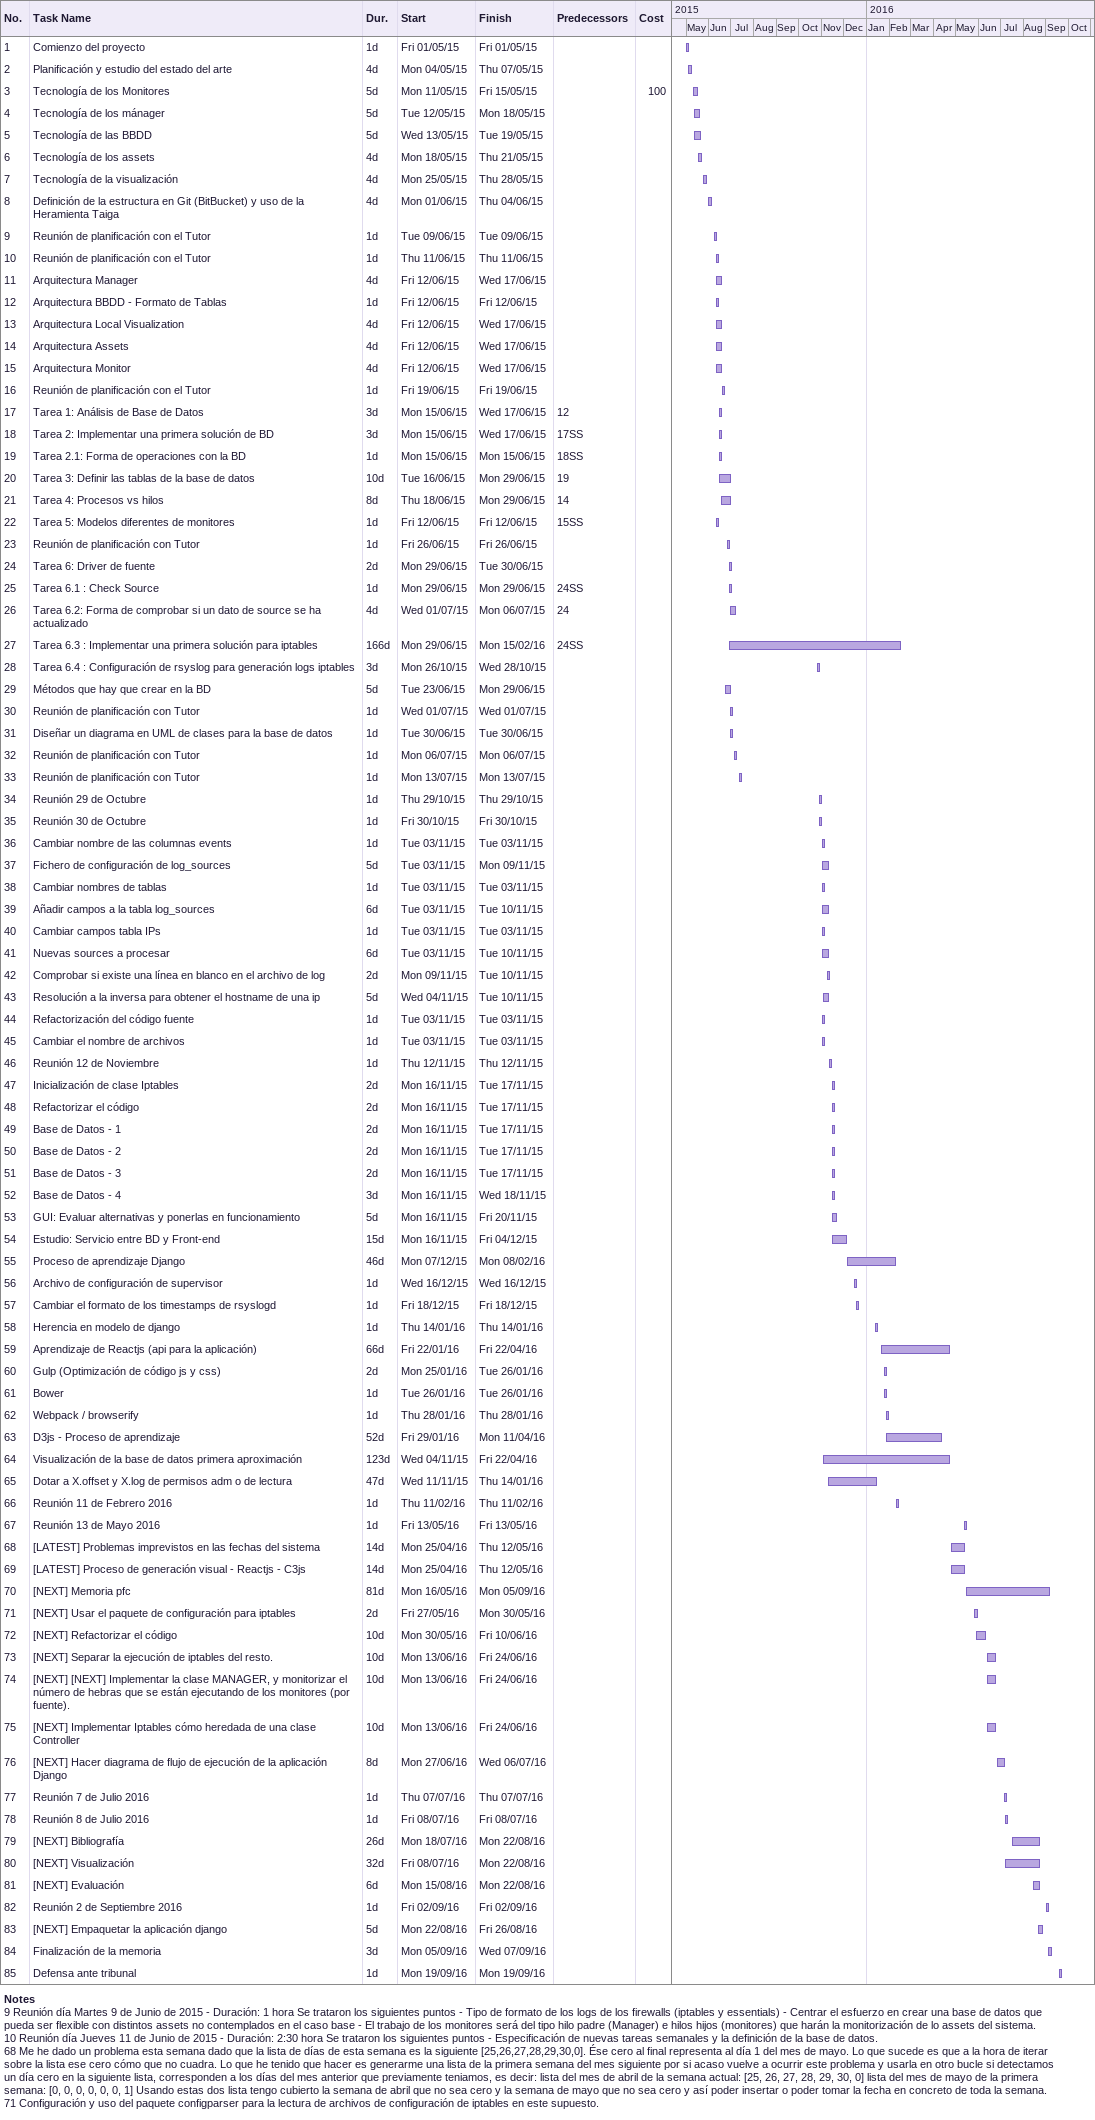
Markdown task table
| ID | Task | Duration | Start | Finish | Predecessors | Cost |
|---|---|---|---|---|---|---|
| 1 | Comienzo del proyecto | 1d | 2015-05-01 | 2015-05-01 |  |  |
| 2 | Planificación y estudio del estado del arte | 4d | 2015-05-04 | 2015-05-07 |  |  |
| 3 | Tecnología de los Monitores | 5d | 2015-05-11 | 2015-05-15 |  | 100 |
| 4 | Tecnología de los mánager | 5d | 2015-05-12 | 2015-05-18 |  |  |
| 5 | Tecnología de las BBDD | 5d | 2015-05-13 | 2015-05-19 |  |  |
| 6 | Tecnología de los assets | 4d | 2015-05-18 | 2015-05-21 |  |  |
| 7 | Tecnología de la visualización | 4d | 2015-05-25 | 2015-05-28 |  |  |
| 8 | Definición de la estructura en Git (BitBucket) y uso de la Heramienta Taiga | 4d | 2015-06-01 | 2015-06-04 |  |  |
| 9 | Reunión de planificación con el Tutor | 1d | 2015-06-09 | 2015-06-09 |  |  |
| 10 | Reunión de planificación con el Tutor | 1d | 2015-06-11 | 2015-06-11 |  |  |
| 11 | Arquitectura Manager | 4d | 2015-06-12 | 2015-06-17 |  |  |
| 12 | Arquitectura BBDD - Formato de Tablas | 1d | 2015-06-12 | 2015-06-12 |  |  |
| 13 | Arquitectura Local Visualization | 4d | 2015-06-12 | 2015-06-17 |  |  |
| 14 | Arquitectura Assets | 4d | 2015-06-12 | 2015-06-17 |  |  |
| 15 | Arquitectura Monitor | 4d | 2015-06-12 | 2015-06-17 |  |  |
| 16 | Reunión de planificación con el Tutor | 1d | 2015-06-19 | 2015-06-19 |  |  |
| 17 | Tarea 1: Análisis de Base de Datos | 3d | 2015-06-15 | 2015-06-17 | 12 |  |
| 18 | Tarea 2: Implementar una primera solución de BD | 3d | 2015-06-15 | 2015-06-17 | 17SS |  |
| 19 | Tarea 2.1: Forma de operaciones con la BD | 1d | 2015-06-15 | 2015-06-15 | 18SS |  |
| 20 | Tarea 3: Definir las tablas de la base de datos | 10d | 2015-06-16 | 2015-06-29 | 19 |  |
| 21 | Tarea 4: Procesos vs hilos | 8d | 2015-06-18 | 2015-06-29 | 14 |  |
| 22 | Tarea 5: Modelos diferentes de monitores | 1d | 2015-06-12 | 2015-06-12 | 15SS |  |
| 23 | Reunión de planificación con Tutor | 1d | 2015-06-26 | 2015-06-26 |  |  |
| 24 | Tarea 6: Driver de fuente | 2d | 2015-06-29 | 2015-06-30 |  |  |
| 25 | Tarea 6.1 : Check Source | 1d | 2015-06-29 | 2015-06-29 | 24SS |  |
| 26 | Tarea 6.2: Forma de comprobar si un dato de source se ha actualizado | 4d | 2015-07-01 | 2015-07-06 | 24 |  |
| 27 | Tarea 6.3 : Implementar una primera solución para iptables | 166d | 2015-06-29 | 2016-02-15 | 24SS |  |
| 28 | Tarea 6.4 : Configuración de rsyslog para generación logs iptables | 3d | 2015-10-26 | 2015-10-28 |  |  |
| 29 | Métodos que hay que crear en la BD | 5d | 2015-06-23 | 2015-06-29 |  |  |
| 30 | Reunión de planificación con Tutor | 1d | 2015-07-01 | 2015-07-01 |  |  |
| 31 | Diseñar un diagrama en UML de clases para la base de datos | 1d | 2015-06-30 | 2015-06-30 |  |  |
| 32 | Reunión de planificación con Tutor | 1d | 2015-07-06 | 2015-07-06 |  |  |
| 33 | Reunión de planificación con Tutor | 1d | 2015-07-13 | 2015-07-13 |  |  |
| 34 | Reunión 29 de Octubre | 1d | 2015-10-29 | 2015-10-29 |  |  |
| 35 | Reunión 30 de Octubre | 1d | 2015-10-30 | 2015-10-30 |  |  |
| 36 | Cambiar nombre de las columnas events | 1d | 2015-11-03 | 2015-11-03 |  |  |
| 37 | Fichero de configuración de log_sources | 5d | 2015-11-03 | 2015-11-09 |  |  |
| 38 | Cambiar nombres de tablas | 1d | 2015-11-03 | 2015-11-03 |  |  |
| 39 | Añadir campos a la tabla log_sources | 6d | 2015-11-03 | 2015-11-10 |  |  |
| 40 | Cambiar campos tabla IPs | 1d | 2015-11-03 | 2015-11-03 |  |  |
| 41 | Nuevas sources a procesar | 6d | 2015-11-03 | 2015-11-10 |  |  |
| 42 | Comprobar si existe una línea en blanco en el archivo de log | 2d | 2015-11-09 | 2015-11-10 |  |  |
| 43 | Resolución a la inversa para obtener el hostname de una ip | 5d | 2015-11-04 | 2015-11-10 |  |  |
| 44 | Refactorización del código fuente | 1d | 2015-11-03 | 2015-11-03 |  |  |
| 45 | Cambiar el nombre de archivos | 1d | 2015-11-03 | 2015-11-03 |  |  |
| 46 | Reunión 12 de Noviembre | 1d | 2015-11-12 | 2015-11-12 |  |  |
| 47 | Inicialización de clase Iptables | 2d | 2015-11-16 | 2015-11-17 |  |  |
| 48 | Refactorizar el código | 2d | 2015-11-16 | 2015-11-17 |  |  |
| 49 | Base de Datos - 1 | 2d | 2015-11-16 | 2015-11-17 |  |  |
| 50 | Base de Datos - 2 | 2d | 2015-11-16 | 2015-11-17 |  |  |
| 51 | Base de Datos - 3 | 2d | 2015-11-16 | 2015-11-17 |  |  |
| 52 | Base de Datos - 4 | 3d | 2015-11-16 | 2015-11-18 |  |  |
| 53 | GUI: Evaluar alternativas y ponerlas en funcionamiento | 5d | 2015-11-16 | 2015-11-20 |  |  |
| 54 | Estudio: Servicio entre BD y Front-end | 15d | 2015-11-16 | 2015-12-04 |  |  |
| 55 | Proceso de aprendizaje Django | 46d | 2015-12-07 | 2016-02-08 |  |  |
| 56 | Archivo de configuración de supervisor | 1d | 2015-12-16 | 2015-12-16 |  |  |
| 57 | Cambiar el formato de los timestamps de rsyslogd | 1d | 2015-12-18 | 2015-12-18 |  |  |
| 58 | Herencia en modelo de django | 1d | 2016-01-14 | 2016-01-14 |  |  |
| 59 | Aprendizaje de Reactjs (api para la aplicación) | 66d | 2016-01-22 | 2016-04-22 |  |  |
| 60 | Gulp (Optimización de código js y css) | 2d | 2016-01-25 | 2016-01-26 |  |  |
| 61 | Bower | 1d | 2016-01-26 | 2016-01-26 |  |  |
| 62 | Webpack / browserify | 1d | 2016-01-28 | 2016-01-28 |  |  |
| 63 | D3js - Proceso de aprendizaje | 52d | 2016-01-29 | 2016-04-11 |  |  |
| 64 | Visualización de la base de datos primera aproximación | 123d | 2015-11-04 | 2016-04-22 |  |  |
| 65 | Dotar a X.offset y X.log de permisos adm o de lectura | 47d | 2015-11-11 | 2016-01-14 |  |  |
| 66 | Reunión 11 de Febrero 2016 | 1d | 2016-02-11 | 2016-02-11 |  |  |
| 67 | Reunión 13 de Mayo 2016 | 1d | 2016-05-13 | 2016-05-13 |  |  |
| 68 | [LATEST] Problemas imprevistos en las fechas del sistema | 14d | 2016-04-25 | 2016-05-12 |  |  |
| 69 | [LATEST] Proceso de generación visual - Reactjs - C3js | 14d | 2016-04-25 | 2016-05-12 |  |  |
| 70 | [NEXT] Memoria pfc | 81d | 2016-05-16 | 2016-09-05 |  |  |
| 71 | [NEXT] Usar el paquete de configuración para iptables | 2d | 2016-05-27 | 2016-05-30 |  |  |
| 72 | [NEXT] Refactorizar el código | 10d | 2016-05-30 | 2016-06-10 |  |  |
| 73 | [NEXT] Separar la ejecución de iptables del resto. | 10d | 2016-06-13 | 2016-06-24 |  |  |
| 74 | [NEXT] [NEXT] Implementar la clase MANAGER, y monitorizar el número de hebras que se están ejecutando de los monitores (por fuente). | 10d | 2016-06-13 | 2016-06-24 |  |  |
| 75 | [NEXT] Implementar Iptables cómo heredada de una clase Controller | 10d | 2016-06-13 | 2016-06-24 |  |  |
| 76 | [NEXT] Hacer diagrama de flujo de ejecución de la aplicación Django | 8d | 2016-06-27 | 2016-07-06 |  |  |
| 77 | Reunión 7 de Julio 2016 | 1d | 2016-07-07 | 2016-07-07 |  |  |
| 78 | Reunión 8 de Julio 2016 | 1d | 2016-07-08 | 2016-07-08 |  |  |
| 79 | [NEXT] Bibliografía | 26d | 2016-07-18 | 2016-08-22 |  |  |
| 80 | [NEXT] Visualización | 32d | 2016-07-08 | 2016-08-22 |  |  |
| 81 | [NEXT] Evaluación | 6d | 2016-08-15 | 2016-08-22 |  |  |
| 82 | Reunión 2 de Septiembre 2016 | 1d | 2016-09-02 | 2016-09-02 |  |  |
| 83 | [NEXT] Empaquetar la aplicación django | 5d | 2016-08-22 | 2016-08-26 |  |  |
| 84 | Finalización de la memoria | 3d | 2016-09-05 | 2016-09-07 |  |  |
| 85 | Defensa ante tribunal | 1d | 2016-09-19 | 2016-09-19 |  |  |

Notes
- 9: Reunión día Martes 9 de Junio de 2015 - Duración: 1 hora Se trataron los siguientes puntos - Tipo de formato de los logs de los firewalls (iptables y essentials) - Centrar el esfuerzo en crear una base de datos que pueda ser flexible con distintos assets no contemplados en el caso base - El trabajo de los monitores será del tipo hilo padre (Manager) e hilos hijos (monitores) que harán la monitorización de lo assets del sistema.
- 10: Reunión día Jueves 11 de Junio de 2015 - Duración: 2:30 hora Se trataron los siguientes puntos - Especificación de nuevas tareas semanales y la definición de la base de datos.
- 68: Me he dado un problema esta semana dado que la lista de días de esta semana es la siguiente [25,26,27,28,29,30,0]. Ése cero al final representa al día 1 del mes de mayo. Lo que sucede es que a la hora de iterar sobre la lista ese cero cómo que no cuadra. Lo que he tenido que hacer es generarme una lista de la primera semana del mes siguiente por si acaso vuelve a ocurrir este problema y usarla en otro bucle si detectamos un día cero en la siguiente lista, corresponden a los días del mes anterior que previamente teniamos, es decir: lista del mes de abril de la semana actual: [25, 26, 27, 28, 29, 30, 0] lista del mes de mayo de la primera semana: [0, 0, 0, 0, 0, 0, 1] Usando estas dos lista tengo cubierto la semana de abril que no sea cero y la semana de mayo que no sea cero y así poder insertar o poder tomar la fecha en concreto de toda la semana.
- 71: Configuración y uso del paquete configparser para la lectura de archivos de configuración de iptables en este supuesto.
